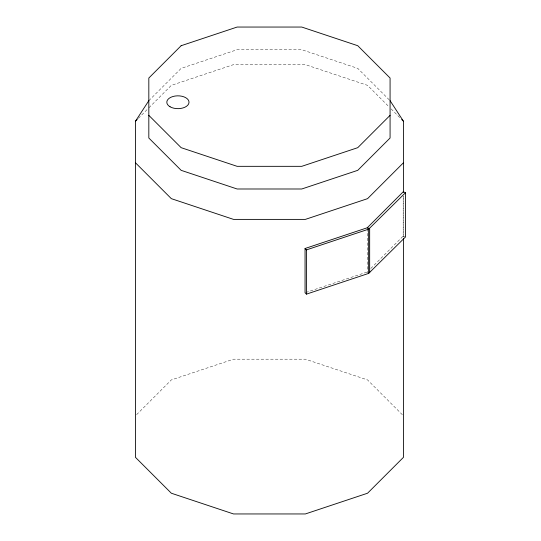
<?xml version="1.0" encoding="UTF-8"?>
<svg xmlns="http://www.w3.org/2000/svg" width="541" height="541" viewBox="0 0 541 541"><rect width="100%" height="100%" fill="white"/><g stroke="black" fill="none" stroke-linecap="round" stroke-linejoin="round"><path stroke-width="0.41" stroke-dasharray="2.71 2.03" d="M148.822 100.687L181.147 68.369L237.127 49.711L301.77 49.711L357.75 68.369L390.075 100.687M138.368 118.33L148.376 108.322M148.964 107.733L171.335 85.363L233.536 64.629L305.361 64.629L367.562 85.363L388.756 106.557M136.602 414.656L171.335 379.924L233.536 359.19L305.361 359.19L367.562 379.924L403.478 415.84M370.795 268.478L403.173 236.099L403.173 196.025M305.854 292.478L367.265 272.015L369.665 272.813M403.173 236.099L404.776 236.633M391.116 108.91L400.529 118.33M368.651 273.401L367.265 272.015L367.265 228.6M403.478 196.39L403.478 237.749"/><path stroke-width="0.81" d="M403.478 238.595L403.478 457.307L367.562 493.216L305.361 513.95L233.536 513.95L171.335 493.216L135.426 457.307L135.426 121.272L148.822 100.687M135.426 121.272L137.191 119.507M390.075 115.355L357.75 147.673L301.77 166.33L237.127 166.33L181.147 147.673L148.822 115.355M403.478 162.74L367.562 198.655L305.361 219.389L233.536 219.389L171.335 198.655L135.426 162.74M405.574 192.657L368.651 229.154L306.449 249.888L305.056 248.502L367.265 227.768L403.173 191.852L405.574 192.657L405.574 236.904L368.651 273.401L306.449 294.135L305.056 292.749L305.056 248.502M401.713 119.507L403.478 121.272L403.478 192.285M390.075 100.687L403.478 121.272M369.665 272.813L369.665 228.566L367.265 227.768L368.651 229.154L368.651 273.401M306.449 249.888L306.449 294.135M181.147 45.708L148.822 78.032L148.822 138.009L181.147 170.334L237.127 188.992L301.77 188.992L357.75 170.334L390.075 138.009L390.075 78.032L357.75 45.708L301.77 27.05L237.127 27.05L181.147 45.708M170.057 106.773A11.097 6.411 0 0 0 188.633 103.899A11.097 6.411 0 0 0 175.034 96.048A11.097 6.411 0 0 0 170.057 106.773"/></g></svg>
